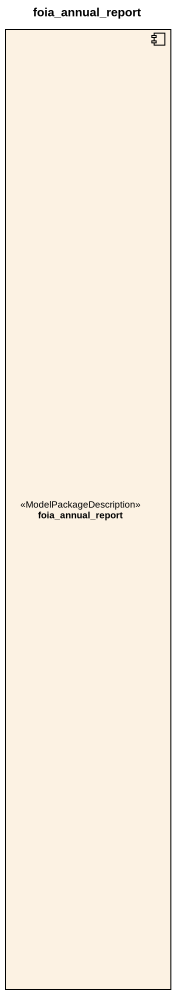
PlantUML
@startuml
title foia_annual_report
component foia_annual_report <<ModelPackageDescription>>
@enduml
